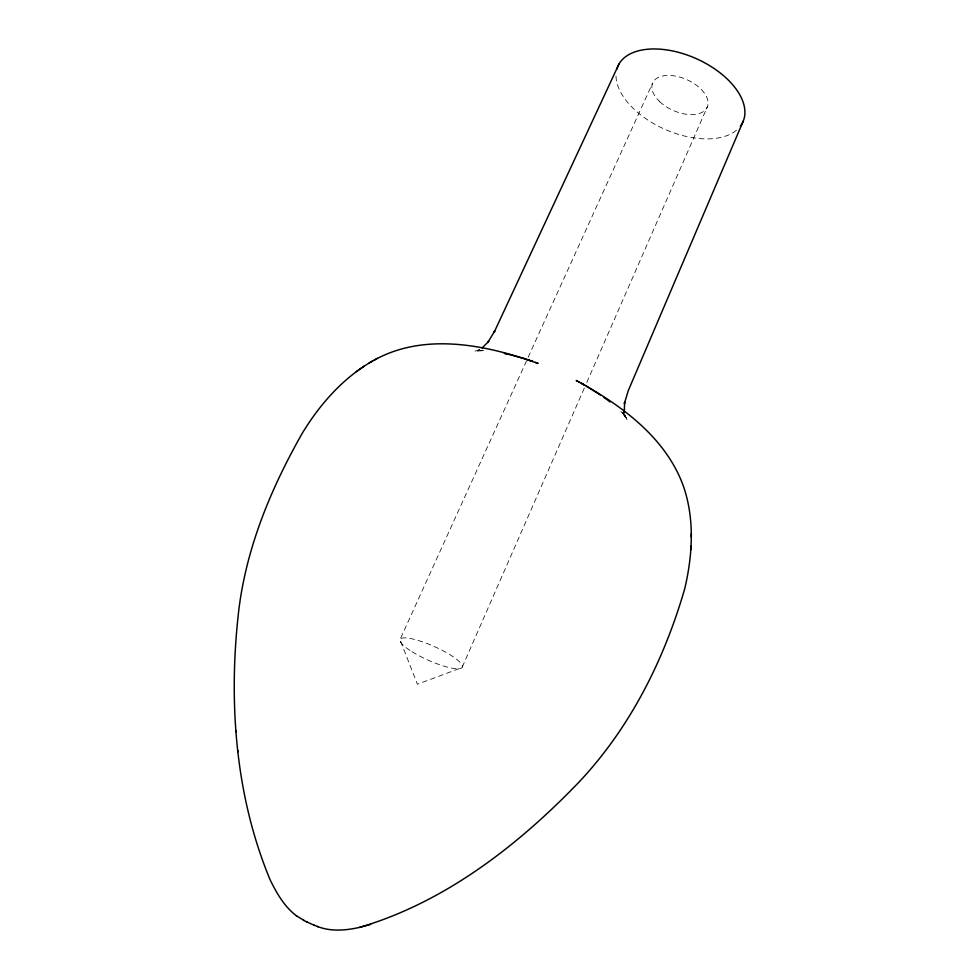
<?xml version="1.0" encoding="UTF-8"?>
<svg xmlns="http://www.w3.org/2000/svg" width="979" height="979" viewBox="0 0 979 979"><rect width="100%" height="100%" fill="white"/><g stroke="black" fill="none" stroke-linecap="round" stroke-linejoin="round"><path stroke-width="0.73" stroke-dasharray="4.89 3.67" d="M584.316 388.1L462.027 667.58L417.384 684.235L399.983 639.642L527.522 358.669M586.764 382.495L707.487 106.515M528.146 357.274L652.54 83.264M479.6 349.564L477.397 350.837L479.159 349.956M479.673 349.723L474.448 351.326L484.923 350.531L480.383 350.421L484.299 350.568M620.845 411.4L623.978 414.717M623.182 414.031L627.209 419.183L622.999 413.53M622.228 412.502L627.025 419.648L624.626 414.631M624.761 415.169L625.251 417.054L624.724 414.545M736.441 130.244A68.432 38.658 24 0 1 663.456 128.665A68.432 38.658 24 0 1 615.999 74.918M411.975 651.696A34.069 7.489 24 0 0 462.137 667.445A34.069 7.489 24 0 0 419.379 640.817A34.069 7.489 24 0 0 411.975 651.696M659.65 101.596A29.847 16.851 24 0 0 706.948 107.739A29.847 16.851 24 0 0 673.271 75.738A29.847 16.851 24 0 0 659.65 101.596"/><path stroke-width="1.47" d="M317.318 926.428C330.792 931.812 345.942 930.478 359.77 927.333C445.176 902.197 518.283 845.22 579.25 781.854L580.474 780.508C630.709 726.602 664.435 659.038 684.749 588.648C692.496 555.656 694.735 520.204 683.917 487.64C667.286 439.608 624.112 407.215 581.355 383.278L584.708 385.126L576.203 380.476L578.834 381.92M691.223 537.043L691.333 533.616M690.868 549.635L690.99 546.196M743.269 121.041L628.175 390.89L624.394 403.666L624.639 402.198L624.247 412.893M618.936 64.112L494.089 332.395L494.713 331.11L487.762 342.479L488.729 341.328L482.109 347.937M372.509 361.055C343.139 377.894 320.035 404.131 302.548 432.791C271.44 487.334 246.732 546.551 238.888 609.268C228.242 699.777 234.838 794.789 270.02 879.57L270.131 879.815C276.653 893.154 284.338 906.689 296.429 915.769M364.225 366.048L356.356 371.604M374.223 360.125C423.099 332.982 482.414 344.143 532.588 361.447L522.847 358.13M369.205 362.915L377.49 358.29M359.55 927.394L370.625 924.445M504.295 353.395L506.755 353.933M505.568 353.652L510.83 354.924M512.176 355.279L521.599 357.898M535.427 362.487L538.132 363.417L529.125 360.235M314.271 925.253L307.063 922.047M313.916 925.118L318.065 926.721M304.126 920.541L296.221 915.634M303.417 920.187L307.418 922.218M586.384 386.167L600.641 395.137M604.031 397.486L607.066 399.713M608.032 400.46L609.978 401.953M623.929 410.801L624.21 412.551M238.007 750.758L238.117 751.725M236.049 730.64L236.172 731.754M616.782 69.338A68.432 38.658 24 0 1 697.44 59.181A68.432 38.658 24 0 1 740.393 126.12"/></g></svg>
